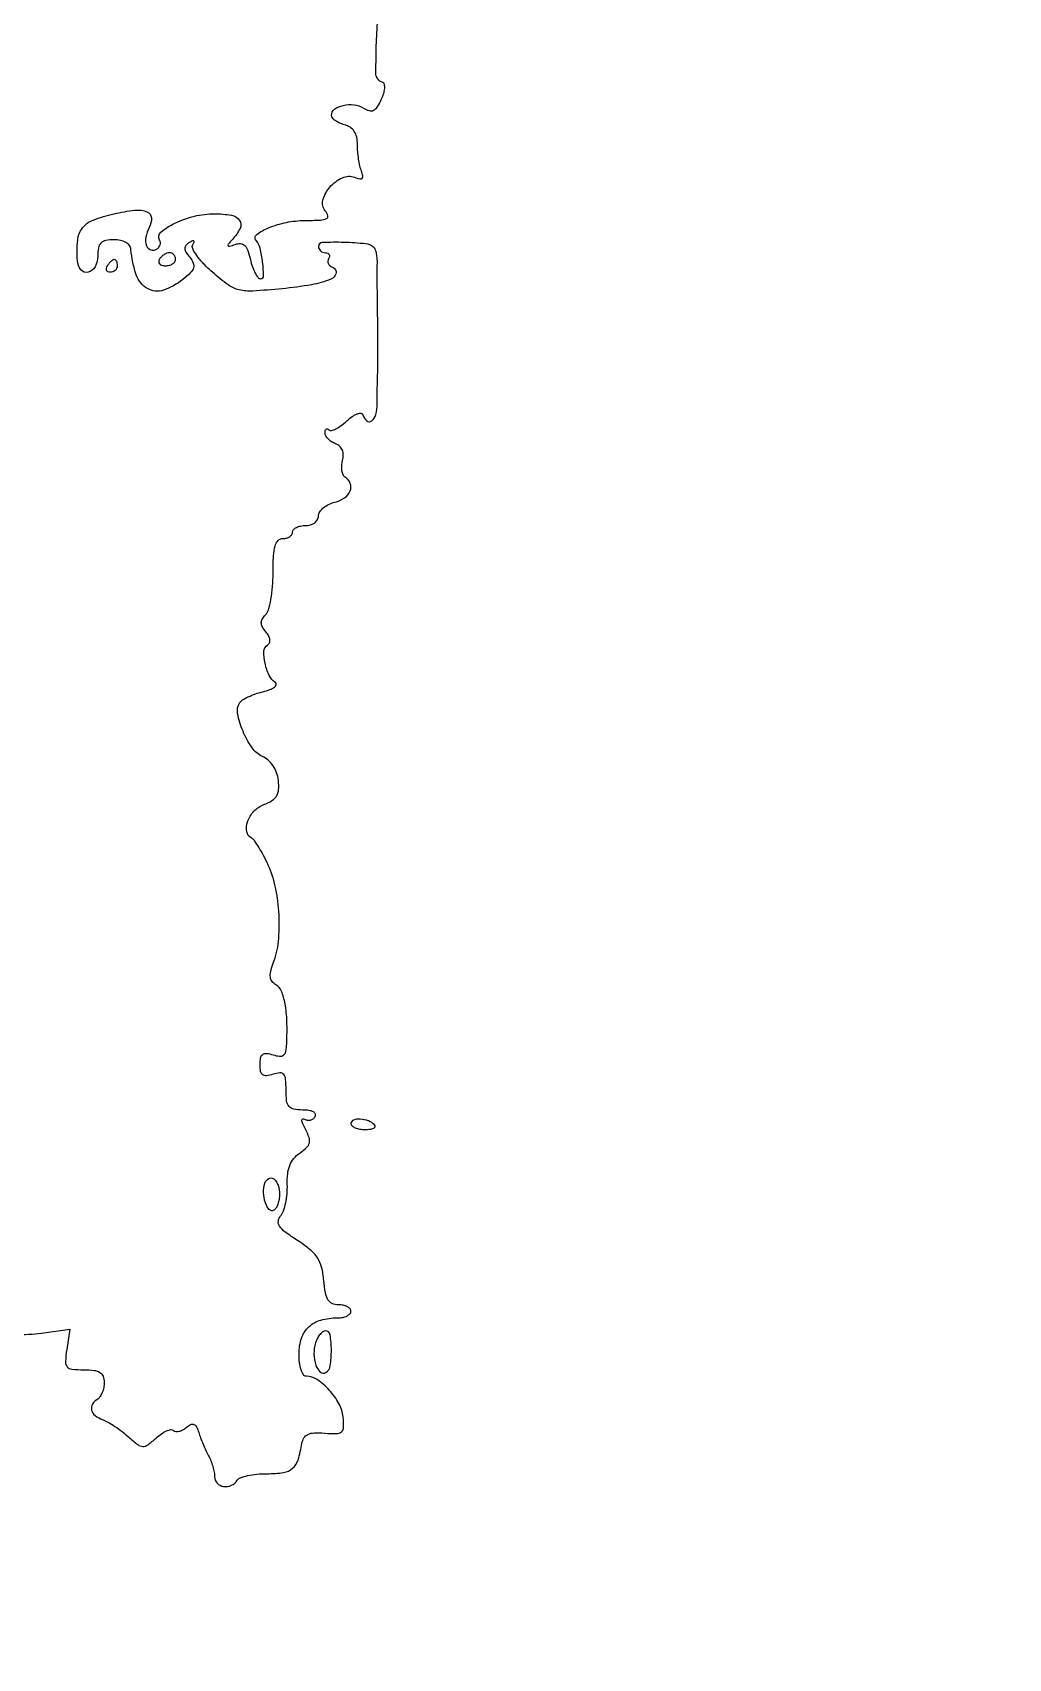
# Model space of a CAD drawing. Extents: x 0 to 4160, y 0 to 3120.
# Drawn here: x 240 to 390.2, y 1500.5 to 1750.9 of the extents above; entities that cross this region are included whole.
import ezdxf

# ---------------------------------------------------------------- set-up
doc = ezdxf.new("R2010")
doc.units = 0

msp = doc.modelspace()

# ---------------------------------------------------------------- linework, layer by layer
for points in [[(4159.499279, 606.274193, 0.000001), (4159.667734, 974.478125, 0.000057)], [(757.647081, 3119.740147, 0.000002), (520.492565, 3119.487217, 0.4139)], [(1964.75, 0.149832, 0.000016), (2717.930904, 0.232101, 0.000028), (3351.473438, 0.357111)], [(237.396577, 1550.478159, 0.048415), (241.347505, 1550.634153), (245.687221, 1551.228977), (245.230111, 1548.114488, 0.022467), (245.040955, 1546.244358, 0.192854), (245.304239, 1545.463376, 0.195439), (246.031731, 1545.085928, 0.023152), (247.886501, 1545, -0.028665), (249.442664, 1544.910713, -0.111161), (250.348979, 1544.594148, -0.166489), (250.831724, 1544.001304, -0.088591), (251, 1543.059017, -0.046881), (250.925923, 1542.270704, -0.046318), (250.70625, 1541.50665, -0.050262), (250.383556, 1540.876024, -0.111412), (250, 1540.5, 0.117154), (249.215106, 1539.712872, 0.198113), (249.069331, 1538.807103, 0.168111), (249.6121, 1537.950339, 0.083622), (250.75, 1537.319603, -0.043748), (251.577103, 1536.943552, -0.017304), (252.643797, 1536.291363, -0.01697), (253.753776, 1535.503437, -0.020388), (254.739522, 1534.686517, 0.017551), (256.180724, 1533.478291, 0.155709), (256.948644, 1533.194794, 0.173713), (257.697351, 1533.425802, 0.023077), (258.995653, 1534.496066, -0.032076), (259.815595, 1535.147585, -0.048314), (260.611367, 1535.593492, -0.060795), (261.273488, 1535.793069, -0.243847), (261.664122, 1535.669212, 0.171988), (262.013041, 1535.502916, 0.082277), (262.515237, 1535.533121, 0.066516), (263.089014, 1535.74719, 0.050742), (263.646158, 1536.1213, -0.055706), (264.325077, 1536.567493, -0.21506), (264.816819, 1536.590357, -0.18424), (265.210146, 1536.230059, -0.040164), (265.561165, 1535.362624, 0.014724), (265.851967, 1534.523714, 0.008639), (266.246509, 1533.537069, 0.008636), (266.675517, 1532.563231, 0.014536), (267.072998, 1531.763569, -0.030566), (267.427998, 1530.987974, -0.022575), (267.727693, 1530.092603, -0.022973), (267.934347, 1529.21756, -0.046528), (268, 1528.513569, 0.196352), (268.394793, 1527.547006, 0.163833), (269.390489, 1527.040631, 0.143077), (270.598113, 1527.209002, 0.149721), (271.5, 1528, -0.171294), (271.98169, 1528.387875, -0.031044), (273.10337, 1528.70625, -0.030269), (274.524148, 1528.92676, -0.023368), (276.090402, 1529, 0.036641), (278.611304, 1529.184986, 0.143692), (280.012954, 1529.831088, 0.140368), (280.861524, 1531.141886, 0.034378), (281.445596, 1533.671909, -0.098151), (281.762938, 1534.531049, -0.150065), (282.353885, 1535.052901, -0.098971), (283.334921, 1535.280721, -0.028114), (284.907855, 1535.240867, 0.0205), (286.779118, 1535.16494, 0.180471), (287.541876, 1535.449904, 0.213519), (287.861319, 1536.136555, 0.029804), (287.789281, 1537.740867, 0.100043), (287.147299, 1539.788002, 0.058845), (285.64951, 1541.882186, 0.060426), (283.794815, 1543.481754, 0.148826), (282.092271, 1544, -0.263362), (281.672021, 1544.237853, -0.058906), (281.320855, 1545.01779, -0.046514), (281.079384, 1546.137378, -0.029875), (281, 1547.464816, -0.078777), (281.381455, 1549.87091, -0.127108), (282.489822, 1551.610368, -0.120944), (284.348687, 1552.649892, -0.067397), (286.934259, 1553, 0.046442), (287.724916, 1553.073599, 0.066398), (288.393188, 1553.29375, 0.086497), (288.844131, 1553.618003, 0.196168), (289, 1554, 0.186306), (288.852627, 1554.381785, 0.08974), (288.430232, 1554.70625, 0.069574), (287.802608, 1554.926214, 0.049583), (287.060365, 1555, -0.105126), (286.099367, 1555.20431, -0.153999), (285.456787, 1555.773104, -0.092192), (285.053573, 1556.854919, -0.022576), (284.810365, 1558.74816, 0.039962), (284.476864, 1560.78241, 0.084988), (283.840273, 1562.239311, 0.076525), (282.707708, 1563.494044, 0.027709), (280.760802, 1564.908712, -0.015774), (278.870159, 1566.214736, -0.084256), (278.003254, 1567.11482, -0.184347), (277.817199, 1567.895681, -0.14144), (278.171116, 1568.706182, 0.089266), (278.604744, 1569.472988, 0.031821), (278.945193, 1570.68899, 0.030368), (279.156532, 1572.100264, 0.031387), (279.192062, 1573.511163, -0.036964), (279.251906, 1575.158189, -0.06689), (279.576996, 1576.465128, -0.077268), (280.191982, 1577.510894, -0.068595), (281.118005, 1578.3701, 0.036844), (282.173292, 1579.231646, 0.145819), (282.587069, 1579.949524, 0.145544), (282.540833, 1580.77761, 0.036657), (281.986489, 1582.025245, -0.019825), (281.574943, 1582.873412, -0.078672), (281.429279, 1583.432009, -0.339729), (281.553483, 1583.631479, -0.232154), (281.831133, 1583.604365, 0.097614), (282.272417, 1583.438787, 0.097598), (282.743553, 1583.453033, 0.098273), (283.171482, 1583.644508, 0.100481), (283.489919, 1583.983688, 0.242672), (283.520605, 1584.379179, 0.173612), (283.215109, 1584.712076, 0.086376), (282.534688, 1584.931665, 0.034977), (281.559017, 1585, -0.045395), (280.186038, 1585.12491, -0.175276), (279.458566, 1585.549665, -0.146205), (279.095868, 1586.39586, -0.028653), (279, 1588.067388, 0.020266), (278.932133, 1589.741111, 0.15294), (278.638731, 1590.466036, 0.245663), (278.064767, 1590.709315, 0.056673), (277, 1590.5, -0.045457), (275.992635, 1590.278454, -0.194688), (275.409879, 1590.432815, -0.190687), (275.091186, 1590.952097, -0.043427), (275, 1592, -0.043427), (275.091186, 1593.047903, -0.190687), (275.409879, 1593.567185, -0.194688), (275.992635, 1593.721546, -0.045457), (277, 1593.5, 0.049789), (278.017971, 1593.285329, 0.198148), (278.618479, 1593.459887, 0.176313), (278.964038, 1594.026501, 0.038246), (279.105963, 1595.182612, 0.018729), (279.134538, 1598.650894, 0.037987), (278.848318, 1601.362773, 0.049628), (278.289617, 1603.30377, 0.169989), (277.440333, 1604.279551, -0.100207), (276.852274, 1604.792813, -0.133813), (276.585776, 1605.445934, -0.091729), (276.640509, 1606.333713, -0.029709), (277.035986, 1607.594651, 0.065748), (277.826767, 1610.94159, 0.038179), (277.927647, 1615.07714, 0.037862), (277.392396, 1619.248438, 0.057533), (276.25, 1622.716073, 0.012017), (275.52502, 1624.189644, 0.016113), (274.79375, 1625.486388, 0.013249), (274.130776, 1626.515744, 0.139363), (273.75, 1626.833333, -0.2445), (272.968939, 1627.813189, -0.133263), (273.08179, 1629.387205, -0.103126), (274.057974, 1631.00813, -0.115481), (275.566376, 1632.025236, 0.045937), (276.836903, 1632.647029, 0.120709), (277.548054, 1633.360739, 0.119979), (277.851195, 1634.325219, 0.045099), (277.816376, 1635.750485, 0.058209), (277.53882, 1636.931379, 0.06016), (276.998392, 1638.002415, 0.063281), (276.24969, 1638.866677, 0.079351), (275.359471, 1639.439993, -0.139944), (273.779903, 1640.748639, -0.050919), (272.375163, 1643.325539, -0.050613), (271.54504, 1646.045616, -0.196384), (271.875913, 1647.740743, -0.111694), (272.304716, 1648.154654, -0.026758), (273.182604, 1648.624895, -0.026174), (274.273597, 1649.068159, -0.023297), (275.447845, 1649.414736, 0.028406), (276.5093, 1649.739841, 0.069937), (277.225565, 1650.125258, 0.168976), (277.481388, 1650.497032, 0.324966), (277.360129, 1650.818708, -0.138307), (276.402862, 1651.923405, -0.057849), (275.771008, 1653.807472, -0.059449), (275.605456, 1655.657449, -0.252073), (276.142438, 1656.588032, 0.155414), (276.439421, 1656.934347, 0.131491), (276.506535, 1657.414011, 0.093862), (276.319942, 1657.997246, 0.049017), (275.89094, 1658.631409, -0.045056), (275.365504, 1659.395048, -0.124139), (275.19525, 1660.020896, -0.139138), (275.350107, 1660.607965, -0.06283), (275.842382, 1661.242382, 0.128736), (276.291754, 1662.01051, 0.023977), (276.65995, 1663.616825, 0.024274), (276.915075, 1665.586007, 0.020078), (277, 1667.7, -0.012836), (277.067604, 1670.332877, -0.056175), (277.320755, 1671.866667, -0.120157), (277.787724, 1672.691838, -0.207049), (278.5, 1673, 0.064853), (279.073457, 1673.074694, 0.082425), (279.559375, 1673.29375, 0.098894), (279.884432, 1673.618646, 0.148195), (280, 1674, -0.191087), (280.151477, 1674.381882, -0.088204), (280.5875, 1674.70625, -0.068025), (281.234582, 1674.926307, -0.048028), (282, 1675, 0.072399), (282.764266, 1675.111247, 0.087292), (283.4125, 1675.435028, 0.100465), (283.845856, 1675.916199, 0.13402), (284, 1676.480948, -0.147328), (284.184637, 1677.093964, -0.071387), (284.734375, 1677.711184, -0.061291), (285.543788, 1678.239404, -0.052514), (286.5, 1678.589356, 0.08806), (288.009654, 1679.266374, 0.146353), (288.882835, 1680.339746, 0.195268), (288.890432, 1681.492737, 0.160899), (288.09388, 1682.441979, -0.153688), (287.784293, 1682.80054, -0.064242), (287.606558, 1683.421126, -0.055194), (287.575628, 1684.187268, -0.046496), (287.707334, 1684.988844, 0.06458), (287.819352, 1685.867544, 0.099132), (287.667574, 1686.617049, 0.10945), (287.255867, 1687.199324, 0.092993), (286.613454, 1687.594837, -0.053183), (285.996369, 1687.910374, -0.056638), (285.473952, 1688.343386, -0.063464), (285.118073, 1688.822578, -0.128711), (285, 1689.273655, -0.058482), (285.042742, 1689.637838, -0.175606), (285.178144, 1689.843908, -0.252104), (285.375772, 1689.87335, -0.110286), (285.606449, 1689.726884, 0.266381), (285.982009, 1689.625074, 0.052652), (286.660146, 1689.88122, 0.043098), (287.48215, 1690.38803, 0.027852), (288.341891, 1691.103893, -0.032868), (289.184569, 1691.791365, -0.064077), (289.94844, 1692.199414, -0.110323), (290.514955, 1692.280916, -0.30173), (290.818775, 1692.043675, 0.136791), (291.441416, 1691.121036, 0.354633), (292.189608, 1691.103326, 0.169407), (292.82557, 1692.079873, 0.060932), (293.026789, 1693.75, -0.002932), (293.031649, 1694.949087, -0.002148), (293.050562, 1696.279688, -0.00217), (293.079354, 1697.539681, -0.004808), (293.114712, 1698.5, 0.010051), (293.145079, 1699.653628, 0.001769), (293.150881, 1701.821875, 0.001917), (293.138938, 1704.3648, 0.001722), (293.10738, 1707, -0.0011), (293.072676, 1709.625178, -0.001255), (293.051295, 1712.137891, -0.001134), (293.043337, 1714.271088, -0.007082), (293.057207, 1715.363032, 0.02598), (293.038363, 1716.114123, 0.029143), (292.940835, 1716.830527, 0.030308), (292.787058, 1717.422455, 0.118203), (292.590748, 1717.742586, 0.171915), (291.273888, 1718.370432, 0.019431), (287.923874, 1718.590294, 0.015952), (284.579087, 1718.572823, 0.403381), (284, 1717.971829, 0.108167), (284.08116, 1717.601058, 0.099656), (284.311086, 1717.285475, 0.095556), (284.654713, 1717.073868, 0.090603), (285.059017, 1717, -0.096615), (285.419494, 1716.929688, -0.174358), (285.640906, 1716.731339, -0.171257), (285.687549, 1716.434421, -0.092807), (285.552786, 1716.08541, 0.130084), (285.436046, 1715.701031, 0.126116), (285.522598, 1715.304236, 0.109199), (285.806599, 1714.955333, 0.079857), (286.243769, 1714.71041, -0.381072), (286.696891, 1713.863611, -0.239563), (285.91779, 1712.951844, -0.054911), (282.894241, 1712.070207, -0.019363), (278.413598, 1711.460292, -0.009248), (273.876235, 1711.105312, -0.072768), (271.776809, 1711.28567, -0.099012), (270.088737, 1712.056504, -0.023703), (267.666844, 1713.987653, -0.023586), (266.311837, 1715.295519, -0.035463), (265.273028, 1716.566966, -0.038881), (264.629024, 1717.650106, -0.258612), (264.657754, 1718.255251, 0.041611), (264.85726, 1718.647616, 0.378075), (264.798976, 1718.814662, 0.244621), (264.574773, 1718.821918, 0.026533), (264.10595, 1718.565481, 0.076455), (263.586965, 1718.122828, 0.187083), (263.421342, 1717.657737, 0.134107), (263.59302, 1717.091548, 0.032936), (264.169009, 1716.296357, -0.0676), (264.71488, 1715.421272, -0.183166), (264.75833, 1714.703023, -0.123516), (264.29931, 1713.950435, -0.024171), (263.106783, 1712.885384, -0.088528), (260.120896, 1711.238399, -0.216192), (257.677561, 1711.47951, -0.180854), (255.948374, 1713.579931, -0.062024), (255.125, 1717.5, 0.141659), (254.893729, 1718.105978, 0.101753), (254.346875, 1718.5875, 0.079826), (253.524302, 1718.89696, 0.050171), (252.5, 1719, 0.045527), (251.231486, 1718.884257, 0.152009), (250.5, 1718.5, 0.152009), (250.115743, 1717.768514, 0.045527), (250, 1716.5, -0.120779), (249.594058, 1714.843992, -0.216802), (248.512145, 1713.999075, -0.289737), (247.421769, 1714.370134, -0.153989), (246.881517, 1715.75, -0.039573), (246.918244, 1718.942291, -0.143118), (247.654822, 1720.814019, -0.137712), (249.302723, 1722.035514, -0.035601), (252.499071, 1722.99979, -0.026586), (255.723222, 1723.548812, -0.122457), (257.587898, 1723.308456, -0.292284), (258.26356, 1722.382114, -0.139099), (257.935442, 1720.879372, 0.078277), (257.41879, 1719.396028, 0.128642), (257.52036, 1718.078732, 0.234324), (258.165457, 1717.443588, 0.22122), (259.08541, 1717.552786, 0.085427), (259.408644, 1717.838588, 0.093666), (259.605235, 1718.207553, 0.10037), (259.645825, 1718.601384, 0.114548), (259.524898, 1718.959714, -0.373101), (259.720791, 1720.168693, -0.062451), (261.863404, 1721.545706, -0.051843), (264.907793, 1722.632492, -0.059893), (267.964817, 1723, -0.042131), (270.584415, 1722.778877, -0.19956), (271.832041, 1721.992557, -0.275448), (271.927213, 1720.757687, -0.071962), (270.75, 1719.052821, 0.010234), (270.092262, 1718.31419, 0.316659), (270.070477, 1718.082442, 0.349088), (270.276055, 1718.00046, 0.01124), (271.183078, 1718.295756, -0.105125), (272.012693, 1718.402313, -0.179039), (272.638675, 1718.110618, -0.111971), (273.11699, 1717.34326, -0.029553), (273.512534, 1715.942935, 0.028647), (273.828694, 1714.815848, 0.040904), (274.245044, 1713.864487, 0.047172), (274.693475, 1713.192655, 0.22571), (275.098507, 1713, 0.419372), (275.544832, 1713.454241, 0.026116), (275.399421, 1715.53413, 0.030668), (274.999409, 1717.691498, 0.116502), (274.374867, 1718.901123, -0.435634), (274.478601, 1719.814257, -0.062001), (276.322919, 1720.851101, -0.047346), (279.050612, 1721.676036, -0.047984), (281.872445, 1721.968197, 0.00893), (284.29474, 1722.029088, 0.099155), (285.229794, 1722.25856, 0.369617), (285.433753, 1722.709947, 0.102615), (285.039334, 1723.452605, -0.245306), (284.682369, 1725.114232, -0.112726), (285.762746, 1727.120347, -0.105034), (287.676188, 1728.553893, -0.202734), (289.555358, 1728.617131, 0.034529), (290.343041, 1728.375734, 0.245431), (290.717352, 1728.472508, 0.267306), (290.831749, 1728.824714, 0.039536), (290.611341, 1729.570447, -0.038144), (290.376346, 1730.357478, -0.016518), (290.179581, 1731.433444, -0.016233), (290.044733, 1732.597004, -0.020732), (290, 1733.675407, 0.055352), (289.874547, 1734.805176, 0.090623), (289.498887, 1735.688928, 0.100701), (288.869747, 1736.320574, 0.08291), (288, 1736.710251, -0.040275), (287.234572, 1736.977815, -0.05167), (286.5875, 1737.348337, -0.061393), (286.142209, 1737.759786, -0.177388), (286, 1738.148016, -0.23847), (286.477019, 1739.091305, -0.102232), (287.795736, 1739.697134, -0.085821), (289.470146, 1739.790445, -0.111128), (290.917829, 1739.28339, 0.06628), (291.795874, 1738.885068, 0.185583), (292.458317, 1738.933828, 0.140369), (293.037703, 1739.441355, 0.032903), (293.670085, 1740.580662, 0.033702), (294.028324, 1741.494628, 0.05456), (294.191707, 1742.312517, 0.075116), (294.153989, 1742.922086, 0.263699), (293.902038, 1743.205093, -0.323428), (292.826928, 1744.719192, -0.010653), (293.057932, 1752.554569, -0.019535)]]:
    msp.add_lwpolyline(points, format="xyb")
for points in [[(253, 1715, -0.105053), (252.918938, 1714.618444, -0.099167), (252.688914, 1714.29375, -0.09642), (252.345238, 1714.076123, -0.093332), (251.940983, 1714, -0.108972), (251.586039, 1714.078288, -0.182303), (251.3746, 1714.29375, -0.161196), (251.343488, 1714.6179, -0.082592), (251.5, 1715, -0.029505), (251.768994, 1715.382774, -0.035638), (252.066025, 1715.70625, -0.038439), (252.34829, 1715.934461, -0.151918), (252.559017, 1716, -0.210953), (252.727648, 1715.92554, -0.081139), (252.870461, 1715.70625, -0.061769), (252.967655, 1715.382849, -0.042167)], [(259.5, 1716, 0.139169), (259.392057, 1715.620352, 0.191142), (259.521475, 1715.29375, 0.138808), (259.889346, 1715.073267, 0.066118), (260.440983, 1715, 0.062283), (261.037096, 1715.074545, 0.080552), (261.542039, 1715.29375, 0.097988), (261.879982, 1715.618621, 0.153634), (262, 1716, 0.092995), (261.928382, 1716.381732, 0.096318), (261.723586, 1716.70625, 0.099231), (261.418051, 1716.923444, 0.105429), (261.059017, 1717, 0.089642), (260.653442, 1716.926698, 0.053229), (260.2129, 1716.70625, 0.051032), (259.806203, 1716.382515, 0.06081)], [(289, 1582.911516, 0.218452), (289.160022, 1582.562731, 0.078229), (289.636458, 1582.267758, 0.059481), (290.337059, 1582.066752, 0.040166), (291.166667, 1582, 0.03047), (291.952173, 1582.047913, 0.080137), (292.492539, 1582.204336, 0.2027), (292.698305, 1582.434675, 0.286074), (292.637722, 1582.695611, 0.105931), (291.672674, 1583.320079, 0.076138), (290.413557, 1583.590117, 0.099013), (289.380019, 1583.44647, 0.319036)], [(278, 1572, -0.043036), (277.934417, 1571.239452, -0.044465), (277.739646, 1570.509954, -0.048601), (277.453929, 1569.913767, -0.118853), (277.11369, 1569.570264, -0.367003), (276.410325, 1569.676502, -0.100859), (275.812531, 1570.729421, -0.070499), (275.535226, 1572.301802, -0.089828), (275.748166, 1573.756231, -0.190932), (276.339, 1574.455033, -0.296772), (277.098917, 1574.389989, -0.148783), (277.770014, 1573.435958, -0.079574)], [(283.544713, 1549.140877, 0.080888), (283.293905, 1547.434134, 0.07842), (283.592355, 1545.716501, 0.12148), (284.276445, 1544.650011, 0.340365), (285.104785, 1544.564761, 0.220285), (285.803681, 1545.623224, 0.038956), (285.979432, 1548.057945, 0.039382), (285.781489, 1550.393906, 0.367165), (285.067388, 1551, 0.161806), (284.667455, 1550.867097, 0.060799), (284.235399, 1550.453883, 0.052088), (283.839377, 1549.852256, 0.042711)]]:
    msp.add_lwpolyline(points, format="xyb", close=True)

doc.saveas('drawing.dxf')
